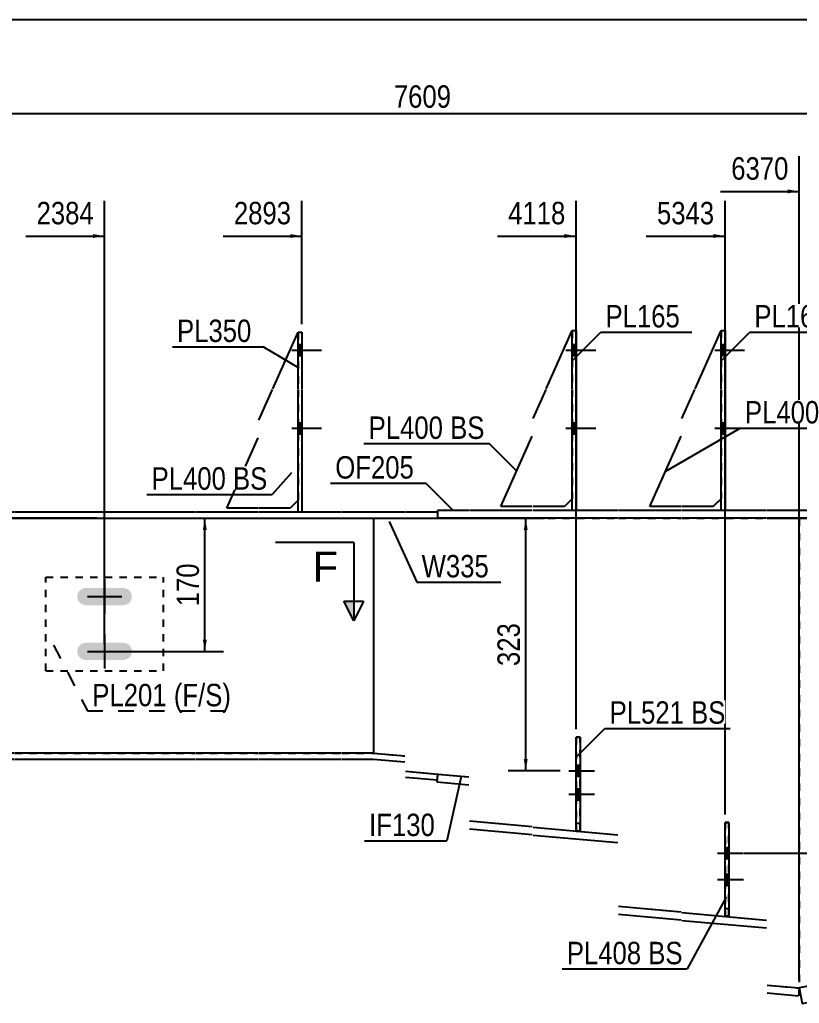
# Model space of a CAD drawing. Header units: millimetres. Extents: x -34 to 368, y -198 to 79.
# Drawn here: x 114.6 to 214.2, y -47 to 78.7 of the extents above; entities that cross this region are included whole.
import ezdxf

# ---------------------------------------------------------------- set-up
doc = ezdxf.new("R2010")
doc.units = ezdxf.units.MM
doc.linetypes.add('DXK_LINE_DOT1', pattern=[1.8814, 0.9407, -0.9407])
doc.linetypes.add('DXK_LINE_DOT2', pattern=[3.9198, 1.9599, -1.9599])
doc.styles.add('Arial', font='ARIAL.TTF', dxfattribs={"height": 0.2})
doc.styles.add('Arial Narrow', font='ARIALN.TTF', dxfattribs={"height": 0.2})

# ---------------------------------------------------------------- blocks, each defined once
blk = doc.blocks.new('Unknown-627306527-1201')
at = {"color": 5, "linetype": 'Continuous'}
blk.add_line((368.42, 78.71), (-31.58, 78.71), dxfattribs=at)
blk = doc.blocks.new('Bolt-627306527-1593 - 1590')
at = {"linetype": 'Continuous'}
for points in [[(204.66, 35.8), (204.66, 37.2), (204.16, 37.2), (204.16, 35.8)], [(204.66, 35.8), (204.66, 37.2), (204.16, 37.2), (204.16, 35.8)], [(204.66, 35.8), (204.66, 37.2), (204.16, 37.2), (204.16, 35.8)], [(204.66, 25.8), (204.66, 27.2), (204.16, 27.2), (204.16, 25.8)], [(204.66, 25.8), (204.66, 27.2), (204.16, 27.2), (204.16, 25.8)], [(204.66, 25.8), (204.66, 27.2), (204.16, 27.2), (204.16, 25.8)]]:
    blk.add_hatch(color=3, dxfattribs=at).paths.add_polyline_path(points)
at = {"color": 3, "linetype": 'Continuous'}
for p, q in [((203.36, 36.5), (207.16, 36.5)), ((203.36, 36.5), (207.16, 36.5)), ((203.36, 36.5), (207.16, 36.5)), ((204.16, 37.2), (204.66, 37.2)), ((204.16, 37.2), (204.66, 37.2)), ((204.16, 37.2), (204.66, 37.2)), ((204.16, 35.8), (204.66, 35.8)), ((204.16, 35.8), (204.66, 35.8)), ((204.16, 35.8), (204.66, 35.8)), ((203.36, 26.5), (207.16, 26.5)), ((203.36, 26.5), (207.16, 26.5)), ((203.36, 26.5), (207.16, 26.5)), ((204.16, 27.2), (204.66, 27.2)), ((204.16, 27.2), (204.66, 27.2)), ((204.16, 27.2), (204.66, 27.2)), ((204.16, 25.8), (204.66, 25.8)), ((204.16, 25.8), (204.66, 25.8)), ((204.16, 25.8), (204.66, 25.8))]:
    blk.add_line(p, q, dxfattribs=at)
blk = doc.blocks.new('Bolt-627306527-1601 - 1590')
at = {"linetype": 'Continuous'}
for points in [[(204.66, -27.06), (204.66, -28.46), (205.16, -28.46), (205.16, -27.06)], [(204.66, -30.45), (204.66, -31.85), (205.16, -31.85), (205.16, -30.45)]]:
    blk.add_hatch(color=3, dxfattribs=at).paths.add_polyline_path(points)
at = {"color": 3, "linetype": 'Continuous'}
for p, q in [((204.66, -27.06), (205.16, -27.06)), ((203.71, -27.76), (207.01, -27.76)), ((204.66, -28.46), (205.16, -28.46)), ((203.71, -31.15), (207.01, -31.15)), ((204.66, -30.45), (205.16, -30.45)), ((204.66, -31.85), (205.16, -31.85))]:
    blk.add_line(p, q, dxfattribs=at)
blk = doc.blocks.new('Part-627306527-1724 - 1590')
at = {"color": 7, "linetype": 'DXK_LINE_DOT1'}
for p, q in [((200.85, 31.55), (204.16, 39)), ((204.16, 39), (204.16, 31.55)), ((199.16, 27.75), (200.81, 31.45)), ((204.16, 31.45), (204.16, 17.5)), ((195.06, 16.5), (199.06, 25.5)), ((199.06, 16.5), (195.06, 16.5)), ((203.16, 16.5), (199.16, 16.5)), ((204.16, 17.5), (203.16, 16.5))]:
    blk.add_line(p, q, dxfattribs=at)
blk = doc.blocks.new('Bolt-627306527-1597 - 1590')
at = {"linetype": 'Continuous'}
for points in [[(185.65, 35.8), (185.65, 37.2), (185.15, 37.2), (185.15, 35.8)], [(185.65, 35.8), (185.65, 37.2), (185.15, 37.2), (185.15, 35.8)], [(185.65, 35.8), (185.65, 37.2), (185.15, 37.2), (185.15, 35.8)], [(185.65, 25.8), (185.65, 27.2), (185.15, 27.2), (185.15, 25.8)], [(185.65, 25.8), (185.65, 27.2), (185.15, 27.2), (185.15, 25.8)], [(185.65, 25.8), (185.65, 27.2), (185.15, 27.2), (185.15, 25.8)]]:
    blk.add_hatch(color=3, dxfattribs=at).paths.add_polyline_path(points)
at = {"color": 3, "linetype": 'Continuous'}
for p, q in [((184.35, 36.5), (188.15, 36.5)), ((184.35, 36.5), (188.15, 36.5)), ((184.35, 36.5), (188.15, 36.5)), ((185.15, 37.2), (185.65, 37.2)), ((185.15, 37.2), (185.65, 37.2)), ((185.15, 37.2), (185.65, 37.2)), ((185.15, 35.8), (185.65, 35.8)), ((185.15, 35.8), (185.65, 35.8)), ((185.15, 35.8), (185.65, 35.8)), ((184.35, 26.5), (188.15, 26.5)), ((184.35, 26.5), (188.15, 26.5)), ((184.35, 26.5), (188.15, 26.5)), ((185.15, 27.2), (185.65, 27.2)), ((185.15, 27.2), (185.65, 27.2)), ((185.15, 27.2), (185.65, 27.2)), ((185.15, 25.8), (185.65, 25.8)), ((185.15, 25.8), (185.65, 25.8)), ((185.15, 25.8), (185.65, 25.8))]:
    blk.add_line(p, q, dxfattribs=at)
blk = doc.blocks.new('Bolt-627306527-1600 - 1590')
at = {"linetype": 'Continuous'}
for points in [[(128.84, 4.58), (128.93, 5), (128.84, 5.42), (128.61, 5.78), (128.25, 6.02), (127.83, 6.1), (123.03, 6.1), (122.61, 6.02), (122.25, 5.78), (122.01, 5.42), (121.93, 5), (122.01, 4.58), (122.25, 4.22), (122.61, 3.99), (123.03, 3.9), (127.83, 3.9), (128.25, 3.99), (128.61, 4.22)], [(128.84, -2.42), (128.93, -2), (128.84, -1.58), (128.61, -1.22), (128.25, -0.98), (127.83, -0.9), (123.03, -0.9), (122.61, -0.98), (122.25, -1.22), (122.01, -1.58), (121.93, -2), (122.01, -2.42), (122.25, -2.78), (122.61, -3.01), (123.03, -3.1), (127.83, -3.1), (128.25, -3.01), (128.61, -2.78)]]:
    blk.add_hatch(color=3, dxfattribs=at).paths.add_polyline_path(points)
at = {"color": 3, "linetype": 'Continuous'}
for p, q in [((125.43, 7.2), (125.43, 2.8)), ((123.23, 5), (127.63, 5)), ((125.43, 0.2), (125.43, -4.2)), ((123.23, -2), (127.63, -2))]:
    blk.add_line(p, q, dxfattribs=at)
blk = doc.blocks.new('Part-627306527-1987 - 1590')
at = {"color": 7, "linetype": 'DXK_LINE_DOT1'}
for p, q in [((117.93, -4.5), (117.93, 7.5)), ((117.93, 7.5), (132.93, 7.5)), ((132.93, -4.5), (132.93, 7.5)), ((117.93, -4.5), (132.93, -4.5))]:
    blk.add_line(p, q, dxfattribs=at)
blk = doc.blocks.new('Part-627306527-1923 - 1590')
at = {"color": 7, "linetype": 'DXK_LINE_DOT1'}
for p, q in [((146.91, 31.55), (150.13, 38.8)), ((145.13, 27.55), (146.86, 31.45)), ((141.03, 16.3), (145.03, 25.3)), ((150.13, 17.3), (149.13, 16.3)), ((145.03, 16.3), (141.03, 16.3)), ((149.13, 16.3), (145.13, 16.3))]:
    blk.add_line(p, q, dxfattribs=at)
blk = doc.blocks.new('Part-627306527-1795 - 1590')
at = {"color": 2, "linetype": 'Continuous'}
for p, q in [((181.84, 31.55), (185.15, 39)), ((180.15, 27.75), (181.8, 31.45)), ((176.05, 16.5), (180.05, 25.5)), ((180.05, 16.5), (176.05, 16.5)), ((184.15, 16.5), (180.15, 16.5)), ((185.15, 17.5), (184.15, 16.5))]:
    blk.add_line(p, q, dxfattribs=at)
blk = doc.blocks.new('Part-627306527-1918 - 1590')
at = {"color": 2, "linetype": 'Continuous'}
for p, q in [((146.91, 31.55), (150.13, 38.8)), ((145.13, 27.55), (146.86, 31.45)), ((141.03, 16.3), (145.03, 25.3)), ((150.13, 17.3), (149.13, 16.3)), ((145.03, 16.3), (141.03, 16.3)), ((149.13, 16.3), (145.13, 16.3))]:
    blk.add_line(p, q, dxfattribs=at)
at = {"color": 7, "linetype": 'DXK_LINE_DOT1'}
for p, q in [((150.13, 38.8), (150.13, 31.55)), ((150.13, 31.45), (150.13, 17.3))]:
    blk.add_line(p, q, dxfattribs=at)
blk = doc.blocks.new('Bolt-627306527-1608 - 1590')
at = {"color": 3, "linetype": 'DXK_LINE_DOT2'}
for p, q in [((204.66, -27.06), (205.16, -27.06)), ((203.71, -27.76), (207.01, -27.76)), ((204.66, -28.46), (205.16, -28.46)), ((203.71, -31.15), (207.01, -31.15)), ((204.66, -30.45), (205.16, -30.45)), ((204.66, -31.85), (205.16, -31.85))]:
    blk.add_line(p, q, dxfattribs=at)
blk = doc.blocks.new('Bolt-627306527-1610 - 1590')
at = {"linetype": 'Continuous'}
for points in [[(185.66, -16.55), (185.66, -17.95), (186.16, -17.95), (186.16, -16.55)], [(185.66, -19.55), (185.66, -20.95), (186.16, -20.95), (186.16, -19.55)]]:
    blk.add_hatch(color=3, dxfattribs=at).paths.add_polyline_path(points)
at = {"color": 3, "linetype": 'Continuous'}
for p, q in [((184.71, -17.25), (188.01, -17.25)), ((185.66, -16.55), (186.16, -16.55)), ((185.66, -17.95), (186.16, -17.95)), ((185.66, -19.55), (186.16, -19.55)), ((184.71, -20.25), (188.01, -20.25)), ((185.66, -20.95), (186.16, -20.95))]:
    blk.add_line(p, q, dxfattribs=at)
blk = doc.blocks.new('Bolt-627306527-1611 - 1590')
at = {"color": 3, "linetype": 'DXK_LINE_DOT2'}
for p, q in [((184.71, -17.25), (188.01, -17.25)), ((185.66, -16.55), (186.16, -16.55)), ((185.66, -17.95), (186.16, -17.95)), ((185.66, -19.55), (186.16, -19.55)), ((184.71, -20.25), (188.01, -20.25)), ((185.66, -20.95), (186.16, -20.95))]:
    blk.add_line(p, q, dxfattribs=at)
blk = doc.blocks.new('Part-627306527-2031 - 1590')
at = {"color": 2, "linetype": 'Continuous'}
blk.add_line((159.76, 15), (159.76, -15), dxfattribs=at)
at = {"color": 7, "linetype": 'DXK_LINE_DOT1'}
for p, q in [((159.76, 15), (163.76, 15)), ((163.86, 15), (171.95, 15)), ((172.05, 15), (180.05, 15)), ((180.15, 15), (190.96, 15)), ((191.06, 15), (199.06, 15)), ((199.16, 15), (209.96, 15)), ((210.06, 15), (214.15, 15)), ((214.15, 15), (214.15, -45)), ((159.76, -15), (163.76, -15.36)), ((163.86, -17.31), (171.95, -18.03)), ((172.05, -23.66), (180.05, -24.37)), ((180.15, -24.46), (190.96, -25.43)), ((191.06, -34.57), (199.06, -35.28)), ((199.16, -35.37), (209.96, -36.33)), ((210.06, -44.64), (214.15, -45))]:
    blk.add_line(p, q, dxfattribs=at)
blk = doc.blocks.new('Bolt-627306527-1645 - 1590')
at = {"linetype": 'Continuous'}
for points in [[(150.63, 35.8), (150.63, 37.2), (150.13, 37.2), (150.13, 35.8)], [(150.63, 35.8), (150.63, 37.2), (150.13, 37.2), (150.13, 35.8)], [(150.63, 35.8), (150.63, 37.2), (150.13, 37.2), (150.13, 35.8)], [(150.63, 25.8), (150.63, 27.2), (150.13, 27.2), (150.13, 25.8)], [(150.63, 25.8), (150.63, 27.2), (150.13, 27.2), (150.13, 25.8)], [(150.63, 25.8), (150.63, 27.2), (150.13, 27.2), (150.13, 25.8)]]:
    blk.add_hatch(color=3, dxfattribs=at).paths.add_polyline_path(points)
at = {"color": 3, "linetype": 'Continuous'}
for p, q in [((149.33, 36.5), (153.13, 36.5)), ((149.33, 36.5), (153.13, 36.5)), ((149.33, 36.5), (153.13, 36.5)), ((150.13, 37.2), (150.63, 37.2)), ((150.13, 37.2), (150.63, 37.2)), ((150.13, 37.2), (150.63, 37.2)), ((150.13, 35.8), (150.63, 35.8)), ((150.13, 35.8), (150.63, 35.8)), ((150.13, 35.8), (150.63, 35.8)), ((149.33, 26.5), (153.13, 26.5)), ((149.33, 26.5), (153.13, 26.5)), ((149.33, 26.5), (153.13, 26.5)), ((150.13, 27.2), (150.63, 27.2)), ((150.13, 27.2), (150.63, 27.2)), ((150.13, 27.2), (150.63, 27.2)), ((150.13, 25.8), (150.63, 25.8)), ((150.13, 25.8), (150.63, 25.8)), ((150.13, 25.8), (150.63, 25.8))]:
    blk.add_line(p, q, dxfattribs=at)
blk = doc.blocks.new('Part-627306527-1650 - 1590')
at = {"color": 7, "linetype": 'DXK_LINE_DOT1'}
for p, q in [((0, 15), (0, -15)), ((0, 15), (5.5, 15)), ((5.6, 15), (13.6, 15)), ((13.7, 15), (21.7, 15)), ((21.8, 15), (32.3, 15)), ((32.4, 15), (40.4, 15)), ((40.5, 15), (50.95, 15)), ((51.05, 15), (59.05, 15)), ((59.15, 15), (87.73, 15)), ((87.83, 15), (113.83, 15)), ((113.93, 15), (136.93, 15)), ((137.03, 15), (145.03, 15)), ((145.13, 15), (155.63, 15)), ((155.73, 15), (159.76, 15)), ((159.76, 15), (159.76, -15)), ((0, -15), (5.5, -15)), ((5.6, -15), (13.6, -15)), ((13.7, -15), (21.7, -15)), ((21.8, -15), (32.3, -15)), ((32.4, -15), (40.4, -15)), ((40.5, -15), (50.95, -15)), ((51.05, -15), (59.05, -15)), ((59.15, -15), (87.73, -15)), ((87.83, -15), (113.83, -15)), ((113.93, -15), (136.93, -15)), ((137.03, -15), (145.03, -15)), ((145.13, -15), (155.63, -15)), ((155.73, -15), (159.76, -15))]:
    blk.add_line(p, q, dxfattribs=at)
blk = doc.blocks.new('Part-627306527-1677 - 1590')
at = {"color": 7, "linetype": 'DXK_LINE_DOT1'}
for p, q in [((181.84, 31.55), (185.15, 39)), ((185.15, 39), (185.15, 31.55)), ((180.15, 27.75), (181.8, 31.45)), ((185.15, 31.45), (185.15, 17.5)), ((176.05, 16.5), (180.05, 25.5)), ((180.05, 16.5), (176.05, 16.5)), ((184.15, 16.5), (180.15, 16.5)), ((185.15, 17.5), (184.15, 16.5))]:
    blk.add_line(p, q, dxfattribs=at)
blk = doc.blocks.new('Part-627306527-2009 - 1590')
at = {"color": 2, "linetype": 'Continuous'}
for p, q in [((167.95, 16), (167.95, 15)), ((171.95, 16), (167.95, 16)), ((180.05, 16), (172.05, 16)), ((185.15, 16), (180.15, 16)), ((190.96, 16), (185.65, 16)), ((199.06, 16), (191.06, 16)), ((204.16, 16), (199.16, 16)), ((209.96, 16), (204.66, 16)), ((233.43, 16), (210.06, 16)), ((285, 16), (233.93, 16)), ((300.57, 16), (285.1, 16)), ((326.43, 16), (301.07, 16)), ((331.21, 16), (326.93, 16)), ((331.21, 16), (331.21, 15)), ((171.95, 15), (167.95, 15)), ((180.05, 15), (172.05, 15)), ((190.96, 15), (180.15, 15)), ((199.06, 15), (191.06, 15)), ((209.96, 15), (199.16, 15)), ((285, 15), (210.06, 15)), ((309.01, 15), (285.1, 15)), ((331.21, 15), (311.55, 15))]:
    blk.add_line(p, q, dxfattribs=at)
at = {"color": 7, "linetype": 'DXK_LINE_DOT1'}
for p, q in [((185.65, 16), (185.15, 16)), ((204.66, 16), (204.16, 16)), ((233.93, 16), (233.43, 16)), ((301.07, 16), (300.57, 16)), ((326.93, 16), (326.43, 16)), ((311.55, 15), (309.01, 15))]:
    blk.add_line(p, q, dxfattribs=at)
blk = doc.blocks.new('Part-627306527-1945 - 1590')
at = {"color": 2, "linetype": 'Continuous'}
for p, q in [((204.66, -35.85), (204.66, -23.85)), ((204.66, -23.85), (205.16, -23.85)), ((205.16, -23.85), (205.16, -35.85)), ((205.16, -35.85), (204.66, -35.85))]:
    blk.add_line(p, q, dxfattribs=at)
blk = doc.blocks.new('Part-627306527-1817 - 1590')
at = {"color": 7, "linetype": 'DXK_LINE_DOT1'}
for p, q in [((204.66, -23.85), (204.66, -35.85)), ((205.16, -23.85), (204.66, -23.85)), ((205.16, -35.85), (205.16, -23.85)), ((204.66, -34.85), (205.16, -34.85)), ((204.66, -35.85), (205.16, -35.85))]:
    blk.add_line(p, q, dxfattribs=at)
blk = doc.blocks.new('Part-627306527-1746 - 1590')
at = {"color": 7, "linetype": 'DXK_LINE_DOT1'}
for p, q in [((185.66, -12.95), (185.66, -24.95)), ((186.16, -12.95), (185.66, -12.95)), ((186.16, -24.95), (186.16, -12.95)), ((185.66, -23.95), (186.16, -23.95)), ((185.66, -24.95), (186.16, -24.95))]:
    blk.add_line(p, q, dxfattribs=at)
blk = doc.blocks.new('Part-627306527-1768 - 1590')
at = {"color": 2, "linetype": 'Continuous'}
for p, q in [((185.66, -24.95), (185.66, -12.95)), ((185.66, -12.95), (186.16, -12.95)), ((186.16, -12.95), (186.16, -24.95)), ((186.16, -24.95), (185.66, -24.95))]:
    blk.add_line(p, q, dxfattribs=at)
blk = doc.blocks.new('Part-627306527-1955 - 1590')
at = {"color": 2, "linetype": 'Continuous'}
for p, q in [((200.85, 31.55), (204.16, 39)), ((199.16, 27.75), (200.81, 31.45)), ((195.06, 16.5), (199.06, 25.5)), ((199.06, 16.5), (195.06, 16.5)), ((203.16, 16.5), (199.16, 16.5)), ((204.16, 17.5), (203.16, 16.5))]:
    blk.add_line(p, q, dxfattribs=at)
blk = doc.blocks.new('Part-627306527-1960 - 1590')
at = {"color": 2, "linetype": 'Continuous'}
for p, q in [((5.5, 15.8), (0, 15.8)), ((13.6, 15.8), (5.6, 15.8)), ((21.7, 15.8), (13.7, 15.8)), ((26.8, 15.8), (21.8, 15.8)), ((32.3, 15.8), (27.3, 15.8)), ((40.4, 15.8), (32.4, 15.8)), ((45.5, 15.8), (40.5, 15.8)), ((50.95, 15.8), (46, 15.8)), ((59.05, 15.8), (51.05, 15.8)), ((64.15, 15.8), (59.15, 15.8)), ((87.73, 15.8), (64.65, 15.8)), ((113.83, 15.8), (87.83, 15.8)), ((136.93, 15.8), (113.93, 15.8)), ((145.03, 15.8), (137.03, 15.8)), ((150.13, 15.8), (145.13, 15.8)), ((155.63, 15.8), (150.63, 15.8)), ((163.76, 15.8), (155.73, 15.8)), ((167.95, 15.8), (163.86, 15.8)), ((167.95, 15.8), (167.95, 15)), ((0, 15), (5.5, 15)), ((5.6, 15), (13.6, 15)), ((13.7, 15), (21.7, 15)), ((21.8, 15), (32.3, 15)), ((32.4, 15), (40.4, 15)), ((40.5, 15), (50.95, 15)), ((51.05, 15), (59.05, 15)), ((59.15, 15), (87.73, 15)), ((87.83, 15), (113.83, 15)), ((113.93, 15), (136.93, 15)), ((137.03, 15), (145.03, 15)), ((145.13, 15), (155.63, 15)), ((155.73, 15), (163.76, 15)), ((163.86, 15), (167.95, 15))]:
    blk.add_line(p, q, dxfattribs=at)
at = {"color": 7, "linetype": 'DXK_LINE_DOT1'}
for p, q in [((0, 15.8), (0, 15)), ((27.3, 15.8), (26.8, 15.8)), ((46, 15.8), (45.5, 15.8)), ((64.65, 15.8), (64.15, 15.8)), ((150.63, 15.8), (150.13, 15.8))]:
    blk.add_line(p, q, dxfattribs=at)
blk = doc.blocks.new('Part-627306527-1965 - 1590')
at = {"color": 2, "linetype": 'Continuous'}
for p, q in [((5.5, -15), (0, -15)), ((13.6, -15), (5.6, -15)), ((21.7, -15), (13.7, -15)), ((32.3, -15), (21.8, -15)), ((40.4, -15), (32.4, -15)), ((50.95, -15), (40.5, -15)), ((59.05, -15), (51.05, -15)), ((64.65, -15), (59.15, -15)), ((87.73, -15), (65.15, -15)), ((113.83, -15), (87.83, -15)), ((136.93, -15), (113.93, -15)), ((145.03, -15), (137.03, -15)), ((155.63, -15), (145.13, -15)), ((159.76, -15), (155.73, -15)), ((159.76, -15), (163.76, -15.36)), ((5.5, -15.8), (0, -15.8)), ((13.6, -15.8), (5.6, -15.8)), ((21.7, -15.8), (13.7, -15.8)), ((32.3, -15.8), (21.8, -15.8)), ((40.4, -15.8), (32.4, -15.8)), ((50.95, -15.8), (40.5, -15.8)), ((59.05, -15.8), (51.05, -15.8)), ((87.73, -15.8), (59.15, -15.8)), ((113.83, -15.8), (87.83, -15.8)), ((136.93, -15.8), (113.93, -15.8)), ((145.03, -15.8), (137.03, -15.8)), ((155.63, -15.8), (145.13, -15.8)), ((159.73, -15.8), (155.73, -15.8)), ((163.76, -16.16), (159.73, -15.8)), ((163.86, -17.31), (167.95, -17.67)), ((167.88, -18.47), (163.86, -18.11)), ((167.95, -17.67), (167.88, -18.47))]:
    blk.add_line(p, q, dxfattribs=at)
at = {"color": 7, "linetype": 'DXK_LINE_DOT1'}
blk.add_line((0, -15.8), (0, -15), dxfattribs=at)
blk = doc.blocks.new('Part-627306527-2097 - 1590')
at = {"color": 2, "linetype": 'Continuous'}
for p, q in [((167.95, -17.67), (167.86, -18.67)), ((167.86, -18.67), (171.95, -19.03)), ((167.95, -17.67), (171.95, -18.03)), ((172.05, -23.66), (180.05, -24.37)), ((172.05, -24.67), (180.05, -25.38)), ((180.15, -24.46), (190.96, -25.43)), ((180.15, -25.47), (190.96, -26.43)), ((191.06, -34.57), (199.06, -35.28)), ((191.06, -35.57), (199.06, -36.28)), ((199.16, -35.37), (209.96, -36.33)), ((199.16, -36.37), (209.96, -37.33)), ((210.06, -44.64), (214.15, -45)), ((214.15, -45), (214.06, -46)), ((210.06, -45.64), (214.06, -46))]:
    blk.add_line(p, q, dxfattribs=at)
blk = doc.blocks.new('Part-627306527-2207 - 1590')
at = {"color": 2, "linetype": 'Continuous'}
for p, q in [((333.28, -22.11), (285.1, -31.16)), ((333.65, -24.08), (333.28, -22.11)), ((285.1, -33.2), (333.65, -24.08)), ((285, -31.7), (214.15, -45)), ((214.52, -46.97), (285, -33.73)), ((214.15, -45), (214.52, -46.97))]:
    blk.add_line(p, q, dxfattribs=at)
blk = doc.blocks.new('Part-627306527-2256 - 1590')
at = {"color": 2, "linetype": 'Continuous'}
for p, q in [((150.13, 31.55), (150.13, 38.8)), ((150.13, 38.8), (150.63, 38.8)), ((150.63, 38.8), (150.63, 31.55)), ((150.13, 15.8), (150.13, 31.45)), ((150.63, 31.45), (150.63, 15.8)), ((150.63, 15.8), (150.13, 15.8))]:
    blk.add_line(p, q, dxfattribs=at)
blk = doc.blocks.new('Part-627306527-2266 - 1590')
at = {"color": 2, "linetype": 'Continuous'}
for p, q in [((204.16, 31.55), (204.16, 39)), ((204.16, 39), (204.66, 39)), ((204.66, 39), (204.66, 31.55)), ((204.16, 16), (204.16, 31.45)), ((204.66, 31.45), (204.66, 16)), ((204.66, 16), (204.16, 16))]:
    blk.add_line(p, q, dxfattribs=at)
blk = doc.blocks.new('Part-627306527-2286 - 1590')
at = {"color": 2, "linetype": 'Continuous'}
for p, q in [((185.15, 31.55), (185.15, 39)), ((185.15, 39), (185.65, 39)), ((185.65, 39), (185.65, 31.55)), ((185.15, 16), (185.15, 31.45)), ((185.65, 31.45), (185.65, 16)), ((185.65, 16), (185.15, 16))]:
    blk.add_line(p, q, dxfattribs=at)
blk = doc.blocks.new('StraightDimension-627306527-2564 - 1590')
at = {"linetype": 'Continuous'}
for points in [[(178.96, 13.5), (179.21, 15), (179.46, 13.5)], [(179.46, -15.75), (179.21, -17.25), (178.96, -15.75)]]:
    blk.add_hatch(color=7, dxfattribs=at).paths.add_polyline_path(points)
at = {"color": 7, "linetype": 'Continuous'}
for p, q in [((52.01, 15), (181.61, 15)), ((179.21, -17.25), (179.21, 15)), ((183.59, -17.25), (176.96, -17.25))]:
    blk.add_line(p, q, dxfattribs=at)
at = {"color": 0}
blk.add_wipeout([(179.06, 2.22), (174.86, 2.22), (174.86, -4.47), (179.06, -4.47)], dxfattribs=at)
at = {"color": 3, "style": 'Arial Narrow'}
blk.add_text('323', height=2.863, rotation=90.0002, dxfattribs=at).set_placement((178.46, -3.87))
blk = doc.blocks.new('StraightDimension-627306527-6925 - 1590')
at = {"linetype": 'Continuous'}
blk.add_hatch(color=7, dxfattribs=at).paths.add_polyline_path([(203.16, 51.32), (204.66, 51.07), (203.16, 50.82)])
at = {"color": 7, "linetype": 'Continuous'}
for p, q in [((204.66, -22.85), (204.66, 55.57)), ((194.6, 51.07), (204.66, 51.07))]:
    blk.add_line(p, q, dxfattribs=at)
at = {"color": 0}
blk.add_wipeout([(203.89, 51.97), (203.89, 56.17), (195.37, 56.17), (195.37, 51.97)], dxfattribs=at)
at = {"color": 3, "style": 'Arial Narrow'}
blk.add_text('5343', height=2.863, dxfattribs=at).set_placement((195.97, 52.57))
blk = doc.blocks.new('StraightDimension-627306527-6927 - 1590')
at = {"linetype": 'Continuous'}
blk.add_hatch(color=7, dxfattribs=at).paths.add_polyline_path([(149.13, 51.32), (150.63, 51.07), (149.13, 50.82)])
at = {"color": 7, "linetype": 'Continuous'}
for p, q in [((150.63, 39.8), (150.63, 55.57)), ((140.57, 51.07), (150.63, 51.07))]:
    blk.add_line(p, q, dxfattribs=at)
at = {"color": 0}
blk.add_wipeout([(149.85, 51.97), (149.85, 56.17), (141.34, 56.17), (141.34, 51.97)], dxfattribs=at)
at = {"color": 3, "style": 'Arial Narrow'}
blk.add_text('2893', height=2.863, dxfattribs=at).set_placement((141.94, 52.57))
blk = doc.blocks.new('StraightDimension-627306527-2474 - 1590')
at = {"linetype": 'Continuous'}
for points in [[(219.47, 13.5), (219.72, 15), (219.97, 13.5)], [(219.97, -26.26), (219.72, -27.76), (219.47, -26.26)]]:
    blk.add_hatch(color=7, dxfattribs=at).paths.add_polyline_path(points)
at = {"color": 7, "linetype": 'Continuous'}
for p, q in [((210.96, 15), (222.12, 15)), ((219.72, -27.76), (219.72, 15)), ((207.1, -27.76), (222.12, -27.76))]:
    blk.add_line(p, q, dxfattribs=at)
at = {"color": 0}
blk.add_wipeout([(219.57, -3.04), (215.37, -3.04), (215.37, -9.72), (219.57, -9.72)], dxfattribs=at)
at = {"color": 3, "style": 'Arial Narrow'}
blk.add_text('428', height=2.863, rotation=90.0002, dxfattribs=at).set_placement((218.97, -9.12))
blk = doc.blocks.new('StraightDimension-627306527-2590 - 1590')
at = {"linetype": 'Continuous'}
for points in [[(59.41, 13.5), (59.66, 15), (59.91, 13.5)], [(59.91, -0.5), (59.66, -2), (59.41, -0.5)]]:
    blk.add_hatch(color=7, dxfattribs=at).paths.add_polyline_path(points)
at = {"color": 7, "linetype": 'Continuous'}
for p, q in [((124.43, 15), (57.41, 15)), ((59.66, -2), (59.66, 15)), ((75.23, -2), (57.41, -2))]:
    blk.add_line(p, q, dxfattribs=at)
at = {"color": 0}
blk.add_wipeout([(59.51, 9.84), (55.31, 9.84), (55.31, 3.16), (59.51, 3.16)], dxfattribs=at)
at = {"color": 3, "style": 'Arial Narrow'}
blk.add_text('170', height=2.863, rotation=90.0002, dxfattribs=at).set_placement((58.91, 3.76))
blk = doc.blocks.new('StraightDimension-627306527-2753 - 1590')
at = {"color": 7, "linetype": 'Continuous'}
blk.add_line((-1.6, 66.71), (333.65, 66.71), dxfattribs=at)
at = {"color": 0}
blk.add_wipeout([(170.28, 66.86), (170.28, 71.06), (161.77, 71.06), (161.77, 66.86)], dxfattribs=at)
at = {"color": 3, "style": 'Arial Narrow'}
blk.add_text('7609', height=2.863, dxfattribs=at).set_placement((162.37, 67.46))
blk = doc.blocks.new('StraightDimension-627306527-6924 - 1590')
at = {"linetype": 'Continuous'}
blk.add_hatch(color=7, dxfattribs=at).paths.add_polyline_path([(212.65, 57.02), (214.15, 56.77), (212.65, 56.52)])
at = {"color": 7, "linetype": 'Continuous'}
for p, q in [((214.15, -44), (214.15, 61.27)), ((204.09, 56.77), (214.15, 56.77))]:
    blk.add_line(p, q, dxfattribs=at)
at = {"color": 0}
blk.add_wipeout([(213.38, 57.67), (213.38, 61.87), (204.86, 61.87), (204.86, 57.67)], dxfattribs=at)
at = {"color": 3, "style": 'Arial Narrow'}
blk.add_text('6370', height=2.863, dxfattribs=at).set_placement((205.46, 58.27))
blk = doc.blocks.new('StraightDimension-627306527-6926 - 1590')
at = {"linetype": 'Continuous'}
blk.add_hatch(color=7, dxfattribs=at).paths.add_polyline_path([(184.16, 51.32), (185.66, 51.07), (184.16, 50.82)])
at = {"color": 7, "linetype": 'Continuous'}
for p, q in [((185.66, -11.95), (185.66, 55.57)), ((175.6, 51.07), (185.66, 51.07))]:
    blk.add_line(p, q, dxfattribs=at)
at = {"color": 0}
blk.add_wipeout([(184.89, 51.97), (184.89, 56.17), (176.37, 56.17), (176.37, 51.97)], dxfattribs=at)
at = {"color": 3, "style": 'Arial Narrow'}
blk.add_text('4118', height=2.863, dxfattribs=at).set_placement((176.97, 52.57))
blk = doc.blocks.new('StraightDimension-627306527-6928 - 1590')
at = {"linetype": 'Continuous'}
blk.add_hatch(color=7, dxfattribs=at).paths.add_polyline_path([(123.93, 51.32), (125.43, 51.07), (123.93, 50.82)])
at = {"color": 7, "linetype": 'Continuous'}
for p, q in [((125.43, -1), (125.43, 55.57)), ((115.37, 51.07), (125.43, 51.07))]:
    blk.add_line(p, q, dxfattribs=at)
at = {"color": 0}
blk.add_wipeout([(124.65, 51.97), (124.65, 56.17), (116.14, 56.17), (116.14, 51.97)], dxfattribs=at)
at = {"color": 3, "style": 'Arial Narrow'}
blk.add_text('2384', height=2.863, dxfattribs=at).set_placement((116.74, 52.57))
blk = doc.blocks.new('StraightDimension-627306527-8022 - 1590')
at = {"linetype": 'Continuous'}
for points in [[(137.98, 13.5), (138.23, 15), (138.48, 13.5)], [(138.48, -0.5), (138.23, -2), (137.98, -0.5)]]:
    blk.add_hatch(color=7, dxfattribs=at).paths.add_polyline_path(points)
at = {"color": 7, "linetype": 'Continuous'}
for p, q in [((134.93, 15), (140.63, 15)), ((138.23, -2), (138.23, 15)), ((126.43, -2), (140.63, -2))]:
    blk.add_line(p, q, dxfattribs=at)
at = {"color": 0}
blk.add_wipeout([(138.08, 9.84), (133.88, 9.84), (133.88, 3.16), (138.08, 3.16)], dxfattribs=at)
at = {"color": 3, "style": 'Arial Narrow'}
blk.add_text('170', height=2.863, rotation=90.0002, dxfattribs=at).set_placement((137.48, 3.76))
blk = doc.blocks.new('Mark-627306527-2027 - 1590')
at = {"color": 0}
blk.add_wipeout([(174.51, 7.46), (174.51, 10.46), (165.92, 10.46), (165.92, 7.46)], dxfattribs=at)
blk.add_wipeout([(174.51, 7.46), (174.51, 10.46), (165.92, 10.46), (165.92, 7.46)], dxfattribs=at)
at = {"color": 7, "linetype": 'Continuous'}
for p, q in [((161.79, 14.6), (165.32, 6.86)), ((165.32, 6.86), (176.01, 6.86))]:
    blk.add_line(p, q, dxfattribs=at)
at = {"color": 3, "style": 'Arial Narrow'}
blk.add_text('W335', height=2.863, dxfattribs=at).set_placement((165.92, 7.46))
blk = doc.blocks.new('Mark-627306527-2282 - 1590')
at = {"color": 0}
blk.add_wipeout([(198.91, 39.39), (198.91, 42.39), (189.4, 42.39), (189.4, 39.39)], dxfattribs=at)
blk.add_wipeout([(198.91, 39.39), (198.91, 42.39), (189.4, 42.39), (189.4, 39.39)], dxfattribs=at)
at = {"color": 7, "linetype": 'Continuous'}
for p, q in [((185.27, 35.25), (188.8, 38.79)), ((188.8, 38.79), (200.41, 38.79))]:
    blk.add_line(p, q, dxfattribs=at)
at = {"color": 3, "style": 'Arial Narrow'}
blk.add_text('PL165', height=2.863, dxfattribs=at).set_placement((189.4, 39.39))
blk = doc.blocks.new('Mark-627306527-2093 - 1590')
at = {"color": 7, "linetype": 'Continuous'}
blk.add_line((170.95, -18), (169.12, -26.2), dxfattribs=at)
at = {"color": 0}
blk.add_wipeout([(167.62, -25.6), (167.62, -22.6), (159.21, -22.6), (159.21, -25.6)], dxfattribs=at)
blk.add_wipeout([(167.62, -25.6), (167.62, -22.6), (159.21, -22.6), (159.21, -25.6)], dxfattribs=at)
at = {"color": 7, "linetype": 'Continuous'}
blk.add_line((158.61, -26.2), (169.12, -26.2), dxfattribs=at)
at = {"color": 3, "style": 'Arial Narrow'}
blk.add_text('IF130', height=2.863, dxfattribs=at).set_placement((159.21, -25.6))
blk = doc.blocks.new('Mark-627306527-2252 - 1590')
at = {"color": 7, "linetype": 'Continuous'}
blk.add_line((150.26, 34.17), (145.69, 36.93), dxfattribs=at)
at = {"color": 0}
blk.add_wipeout([(144.19, 37.53), (144.19, 40.53), (134.68, 40.53), (134.68, 37.53)], dxfattribs=at)
blk.add_wipeout([(144.19, 37.53), (144.19, 40.53), (134.68, 40.53), (134.68, 37.53)], dxfattribs=at)
at = {"color": 7, "linetype": 'Continuous'}
blk.add_line((134.08, 36.93), (145.69, 36.93), dxfattribs=at)
at = {"color": 3, "style": 'Arial Narrow'}
blk.add_text('PL350', height=2.863, dxfattribs=at).set_placement((134.68, 37.53))
blk = doc.blocks.new('Mark-627306527-1983 - 1590')
at = {"color": 0}
for points in [[(133.37, -9.01), (133.37, -6.01), (123.86, -6.01), (123.86, -9.01)], [(141.57, -9.01), (141.57, -6.01), (134.27, -6.01), (134.27, -9.01)]]:
    blk.add_wipeout(points, dxfattribs=at)
for points in [[(133.37, -9.01), (133.37, -6.01), (123.86, -6.01), (123.86, -9.01)], [(141.57, -9.01), (141.57, -6.01), (134.27, -6.01), (134.27, -9.01)]]:
    blk.add_wipeout(points, dxfattribs=at)
at = {"color": 7, "linetype": 'DXK_LINE_DOT2'}
for p, q in [((118.88, -1.19), (123.26, -9.61)), ((123.26, -9.61), (142.17, -9.61))]:
    blk.add_line(p, q, dxfattribs=at)
at = {"color": 3, "style": 'Arial Narrow'}
for s, p in [('PL201', (123.86, -9.01)), ('(F/', (134.27, -9.01)), ('S)', (138.28, -9.01))]:
    blk.add_text(s, height=2.863, dxfattribs=at).set_placement(p)
blk = doc.blocks.new('Mark-627306527-2005 - 1590')
at = {"color": 7, "linetype": 'Continuous'}
blk.add_line((169.98, 15.95), (166.44, 19.48), dxfattribs=at)
at = {"color": 0}
blk.add_wipeout([(164.94, 20.08), (164.94, 23.08), (154.89, 23.08), (154.89, 20.08)], dxfattribs=at)
blk.add_wipeout([(164.94, 20.08), (164.94, 23.08), (154.89, 23.08), (154.89, 20.08)], dxfattribs=at)
at = {"color": 7, "linetype": 'Continuous'}
blk.add_line((154.29, 19.48), (166.44, 19.48), dxfattribs=at)
at = {"color": 3, "style": 'Arial Narrow'}
blk.add_text('OF205', height=2.863, dxfattribs=at).set_placement((154.89, 20.08))
blk = doc.blocks.new('Mark-627306527-2262 - 1590')
at = {"color": 0}
blk.add_wipeout([(217.92, 39.39), (217.92, 42.39), (208.41, 42.39), (208.41, 39.39)], dxfattribs=at)
blk.add_wipeout([(217.92, 39.39), (217.92, 42.39), (208.41, 42.39), (208.41, 39.39)], dxfattribs=at)
at = {"color": 7, "linetype": 'Continuous'}
for p, q in [((204.28, 35.25), (207.81, 38.79)), ((207.81, 38.79), (219.42, 38.79))]:
    blk.add_line(p, q, dxfattribs=at)
at = {"color": 3, "style": 'Arial Narrow'}
blk.add_text('PL165', height=2.863, dxfattribs=at).set_placement((208.41, 39.39))
blk = doc.blocks.new('MarkSet-627306527-2940 - 1590')
at = {"color": 0}
for points in [[(140.93, 18.66), (140.93, 21.66), (131.43, 21.66), (131.43, 18.66)], [(146.22, 18.66), (146.22, 21.66), (141.83, 21.66), (141.83, 18.66)]]:
    blk.add_wipeout(points, dxfattribs=at)
for points in [[(140.93, 18.66), (140.93, 21.66), (131.43, 21.66), (131.43, 18.66)], [(146.22, 18.66), (146.22, 21.66), (141.83, 21.66), (141.83, 18.66)]]:
    blk.add_wipeout(points, dxfattribs=at)
at = {"color": 7, "linetype": 'Continuous'}
for p in [(149.31, 20.83), (130.83, 18.06)]:
    blk.add_line(p, (146.82, 18.06), dxfattribs=at)
at = {"color": 3, "style": 'Arial Narrow'}
for s, p in [('PL400', (131.43, 18.66)), ('BS', (141.83, 18.66))]:
    blk.add_text(s, height=2.863, dxfattribs=at).set_placement(p)
blk = doc.blocks.new('MarkSet-627306527-2853 - 1590')
at = {"color": 0}
for points in [[(199.43, -11.24), (199.43, -8.24), (189.93, -8.24), (189.93, -11.24)], [(204.71, -11.24), (204.71, -8.24), (200.33, -8.24), (200.33, -11.24)]]:
    blk.add_wipeout(points, dxfattribs=at)
for points in [[(199.43, -11.24), (199.43, -8.24), (189.93, -8.24), (189.93, -11.24)], [(204.71, -11.24), (204.71, -8.24), (200.33, -8.24), (200.33, -11.24)]]:
    blk.add_wipeout(points, dxfattribs=at)
at = {"color": 7, "linetype": 'Continuous'}
for p, q in [((185.79, -15.38), (189.33, -11.84)), ((189.33, -11.84), (205.31, -11.84))]:
    blk.add_line(p, q, dxfattribs=at)
at = {"color": 3, "style": 'Arial Narrow'}
for s, p in [('PL521', (189.93, -11.24)), ('BS', (200.33, -11.24))]:
    blk.add_text(s, height=2.863, dxfattribs=at).set_placement(p)
blk = doc.blocks.new('MarkSet-627306527-2882 - 1590')
at = {"color": 0}
for points in [[(168.66, 25.15), (168.66, 28.15), (159.15, 28.15), (159.15, 25.15)], [(173.94, 25.15), (173.94, 28.15), (169.56, 28.15), (169.56, 25.15)]]:
    blk.add_wipeout(points, dxfattribs=at)
for points in [[(168.66, 25.15), (168.66, 28.15), (159.15, 28.15), (159.15, 25.15)], [(173.94, 25.15), (173.94, 28.15), (169.56, 28.15), (169.56, 25.15)]]:
    blk.add_wipeout(points, dxfattribs=at)
at = {"color": 7, "linetype": 'Continuous'}
for p in [(158.55, 24.55), (178.08, 21.02)]:
    blk.add_line(p, (174.54, 24.55), dxfattribs=at)
at = {"color": 3, "style": 'Arial Narrow'}
for s, p in [('PL400', (159.15, 25.15)), ('BS', (169.56, 25.15))]:
    blk.add_text(s, height=2.863, dxfattribs=at).set_placement(p)
blk = doc.blocks.new('MarkSet-627306527-2905 - 1590')
at = {"color": 0}
for points in [[(193.96, -41.97), (193.96, -38.97), (184.46, -38.97), (184.46, -41.97)], [(199.24, -41.97), (199.24, -38.97), (194.86, -38.97), (194.86, -41.97)]]:
    blk.add_wipeout(points, dxfattribs=at)
for points in [[(193.96, -41.97), (193.96, -38.97), (184.46, -38.97), (184.46, -41.97)], [(199.24, -41.97), (199.24, -38.97), (194.86, -38.97), (194.86, -41.97)]]:
    blk.add_wipeout(points, dxfattribs=at)
at = {"color": 7, "linetype": 'Continuous'}
for p in [(204.79, -33.42), (183.86, -42.57)]:
    blk.add_line(p, (199.84, -42.57), dxfattribs=at)
at = {"color": 3, "style": 'Arial Narrow'}
for s, p in [('PL408', (184.46, -41.97)), ('BS', (194.86, -41.97))]:
    blk.add_text(s, height=2.863, dxfattribs=at).set_placement(p)
blk = doc.blocks.new('MarkSet-627306527-2946 - 1590')
at = {"color": 0}
for points in [[(216.72, 27.12), (216.72, 30.12), (207.21, 30.12), (207.21, 27.12)], [(222, 27.12), (222, 30.12), (217.62, 30.12), (217.62, 27.12)]]:
    blk.add_wipeout(points, dxfattribs=at)
for points in [[(216.72, 27.12), (216.72, 30.12), (207.21, 30.12), (207.21, 27.12)], [(222, 27.12), (222, 30.12), (217.62, 30.12), (217.62, 27.12)]]:
    blk.add_wipeout(points, dxfattribs=at)
at = {"color": 7, "linetype": 'Continuous'}
for p, q in [((197.09, 21.02), (206.61, 26.52)), ((206.61, 26.52), (222.6, 26.52))]:
    blk.add_line(p, q, dxfattribs=at)
at = {"color": 3, "style": 'Arial Narrow'}
for s, p in [('PL400', (207.21, 27.12)), ('BS', (217.62, 27.12))]:
    blk.add_text(s, height=2.863, dxfattribs=at).set_placement(p)
blk = doc.blocks.new('SectionMark-627306527-5098 - 1590')
at = {"linetype": 'Continuous'}
for points in [[(87.76, 4.4), (89.01, 4.4), (87.76, 1.9)], [(155.99, 4.4), (157.24, 4.4), (157.24, 1.9)]]:
    blk.add_hatch(color=30, dxfattribs=at).paths.add_polyline_path(points)
at = {"color": 30, "linetype": 'Continuous'}
for p, q in [((87.76, 11.9), (97.76, 11.9)), ((87.76, 11.9), (87.76, 1.9)), ((157.24, 11.9), (147.24, 11.9)), ((157.24, 11.9), (157.24, 1.9)), ((87.76, 1.9), (86.51, 4.4)), ((89.01, 4.4), (86.51, 4.4)), ((87.76, 1.9), (89.01, 4.4)), ((155.99, 4.4), (158.49, 4.4)), ((157.24, 1.9), (155.99, 4.4)), ((158.49, 4.4), (157.24, 1.9))]:
    blk.add_line(p, q, dxfattribs=at)
at = {"color": 0, "linetype": 'Continuous'}
for points in [[(93.02, 6.9), (93.02, 10.9), (89.76, 10.9), (89.76, 6.9)], [(155.24, 6.9), (155.24, 10.9), (151.99, 10.9), (151.99, 6.9)]]:
    blk.add_wipeout(points, dxfattribs=at)
at = {"color": 96, "linetype": 'Continuous', "style": 'Arial'}
for p in [(89.76, 6.9), (151.99, 6.9)]:
    blk.add_text('F', height=3.82, dxfattribs=at).set_placement(p)

msp = doc.modelspace()

# ---------------------------------------------------------------- block references
for name in ['Unknown-627306527-1201', 'Part-627306527-1795 - 1590', 'Part-627306527-1677 - 1590', 'Part-627306527-2286 - 1590', 'Part-627306527-1724 - 1590', 'Part-627306527-1955 - 1590', 'Part-627306527-2266 - 1590', 'Part-627306527-1923 - 1590', 'Part-627306527-1918 - 1590', 'Part-627306527-2256 - 1590', 'Bolt-627306527-1645 - 1590', 'Bolt-627306527-1597 - 1590', 'Bolt-627306527-1593 - 1590', 'Part-627306527-1960 - 1590', 'Part-627306527-2009 - 1590', 'Part-627306527-1650 - 1590', 'Part-627306527-2031 - 1590', 'Part-627306527-1987 - 1590', 'Bolt-627306527-1600 - 1590', 'Part-627306527-1746 - 1590', 'Part-627306527-1768 - 1590', 'Part-627306527-1965 - 1590', 'Bolt-627306527-1610 - 1590', 'Bolt-627306527-1611 - 1590', 'Part-627306527-2097 - 1590', 'Part-627306527-2207 - 1590', 'Part-627306527-1945 - 1590', 'Part-627306527-1817 - 1590', 'Bolt-627306527-1601 - 1590', 'Bolt-627306527-1608 - 1590']:
    msp.add_blockref(name, (0, 0))

# ---------------------------------------------------------------- next in the draw order: block references
for name in ['StraightDimension-627306527-6927 - 1590', 'StraightDimension-627306527-6925 - 1590', 'StraightDimension-627306527-2564 - 1590', 'StraightDimension-627306527-2474 - 1590']:
    msp.add_blockref(name, (0, 0))

# ---------------------------------------------------------------- next in the draw order: block references
msp.add_blockref('StraightDimension-627306527-2590 - 1590', (0, 0))

# ---------------------------------------------------------------- next in the draw order: block references
msp.add_blockref('StraightDimension-627306527-2753 - 1590', (0, 0))

# ---------------------------------------------------------------- next in the draw order: block references
for name in ['StraightDimension-627306527-6924 - 1590', 'StraightDimension-627306527-6928 - 1590', 'StraightDimension-627306527-6926 - 1590', 'Mark-627306527-2252 - 1590', 'Mark-627306527-2005 - 1590', 'MarkSet-627306527-2940 - 1590', 'StraightDimension-627306527-8022 - 1590', 'Mark-627306527-2093 - 1590']:
    msp.add_blockref(name, (0, 0))

# ---------------------------------------------------------------- next in the draw order: block references
for name in ['Mark-627306527-2282 - 1590', 'Mark-627306527-2262 - 1590', 'MarkSet-627306527-2946 - 1590', 'MarkSet-627306527-2882 - 1590', 'Mark-627306527-2027 - 1590', 'SectionMark-627306527-5098 - 1590', 'Mark-627306527-1983 - 1590', 'MarkSet-627306527-2853 - 1590', 'MarkSet-627306527-2905 - 1590']:
    msp.add_blockref(name, (0, 0))

doc.saveas('drawing.dxf')
